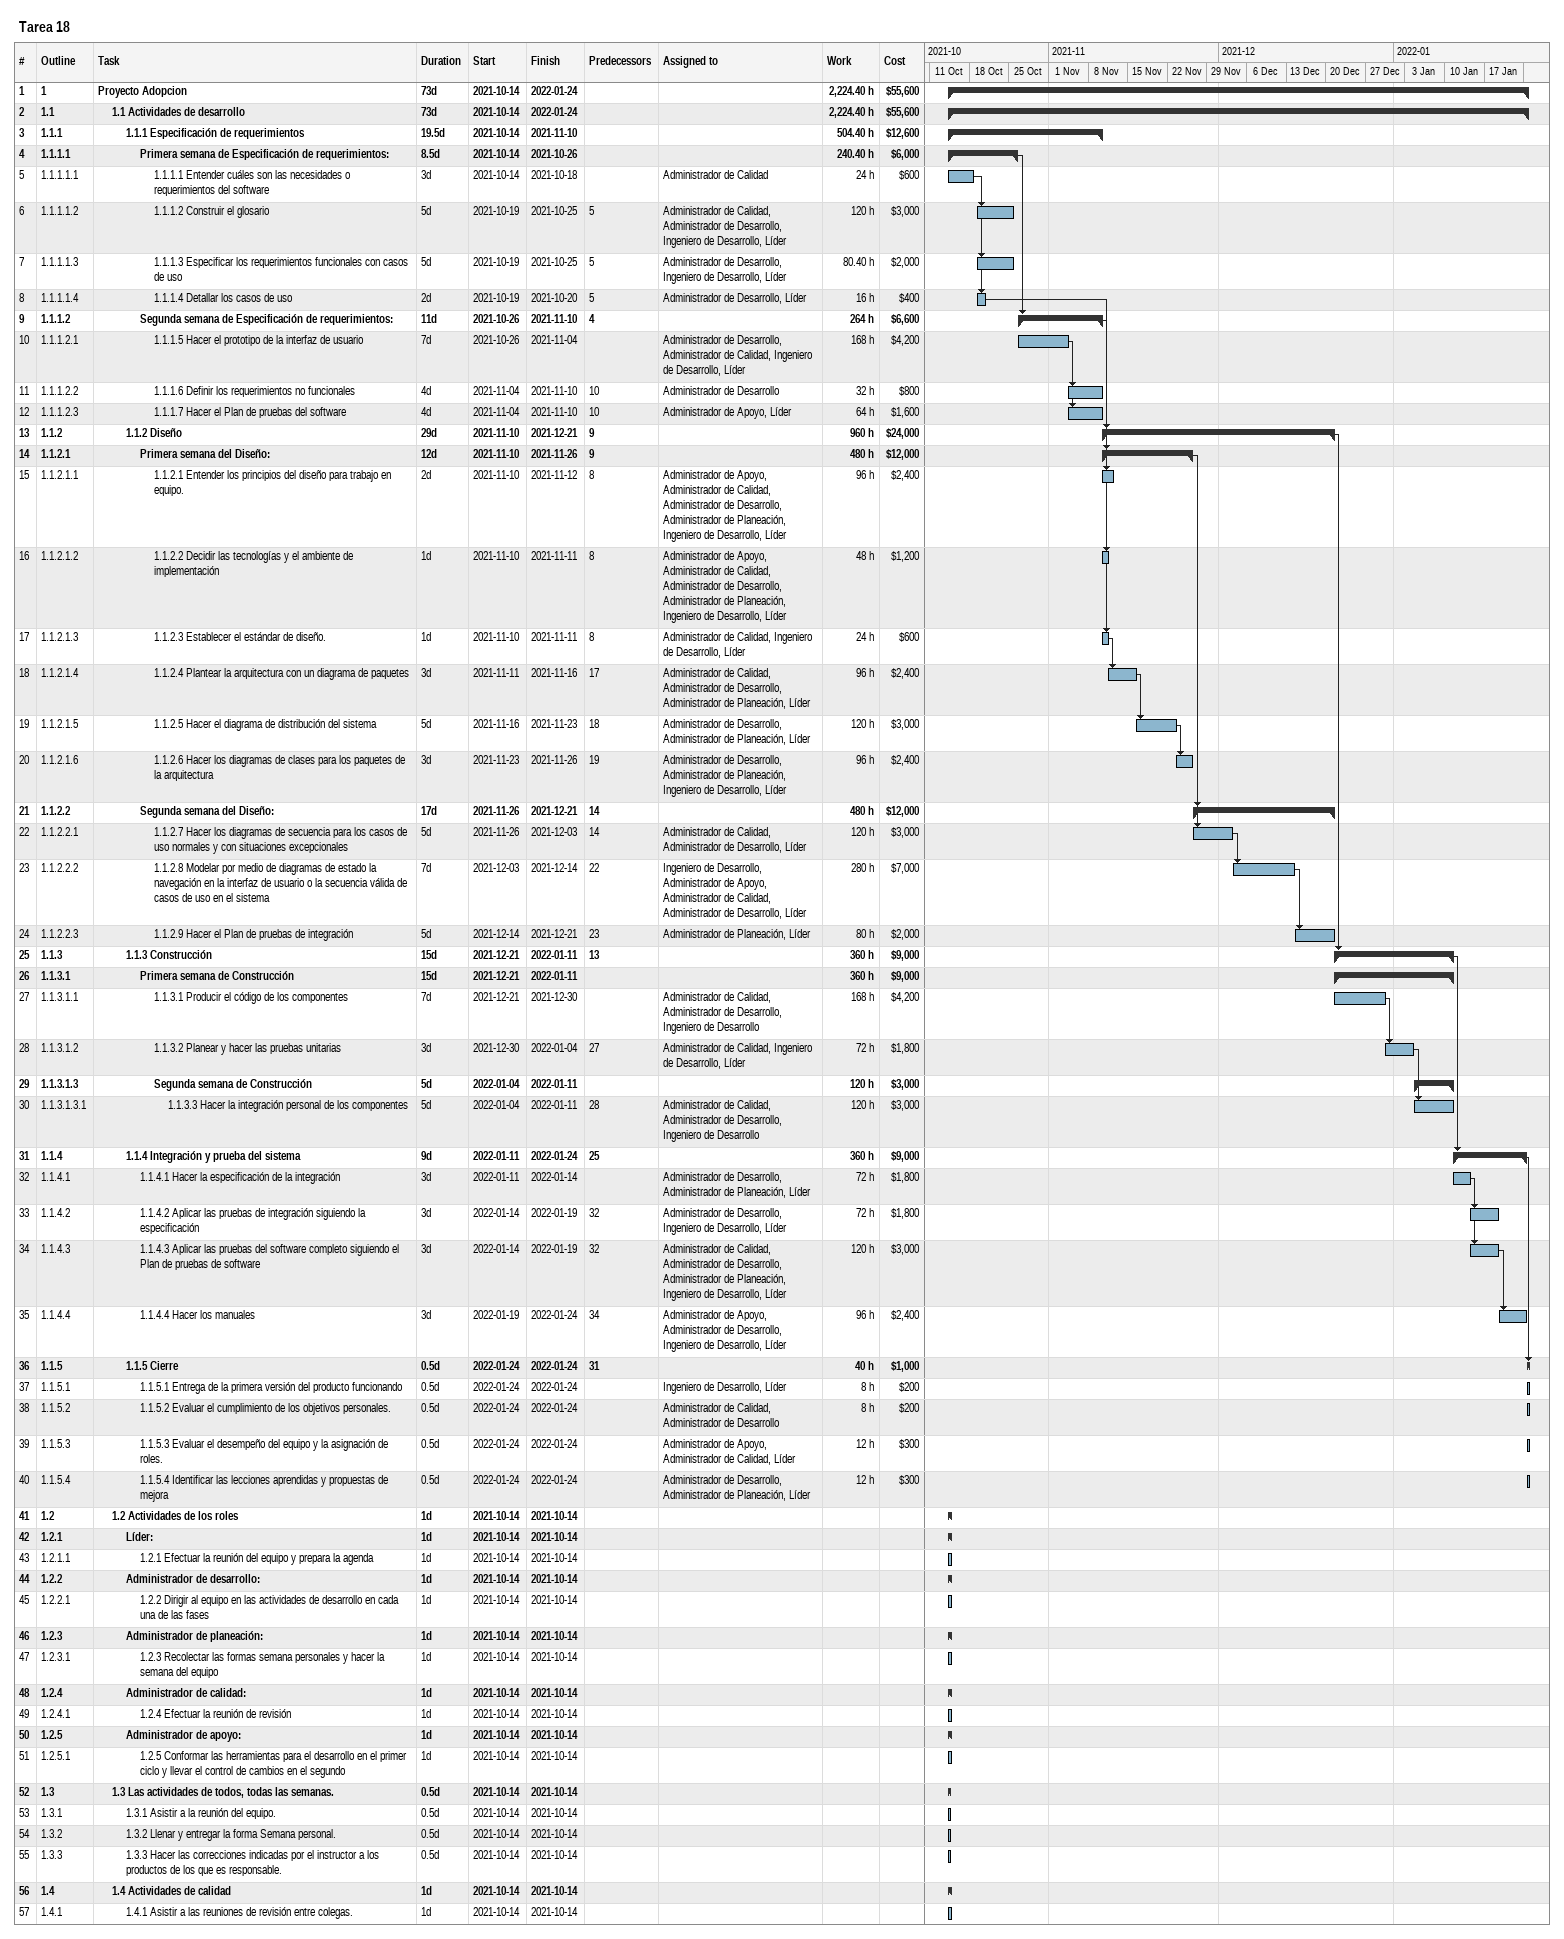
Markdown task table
Tarea 18

| ID | WBS | Task | Duration | Start | Finish | Predecessors | Resources | Work (h) | Cost ($) |
|---|---|---|---|---|---|---|---|---|---|
| 1 | 1 | **Proyecto Adopcion** | 73d | 2021-10-14 | 2022-01-24 |  |  | 2224.40 | 55600 |
| 2 | 1.1 | **1.1 Actividades de desarrollo** | 73d | 2021-10-14 | 2022-01-24 |  |  | 2224.40 | 55600 |
| 3 | 1.1.1 | **1.1.1 Especificación de requerimientos** | 19.5d | 2021-10-14 | 2021-11-10 |  |  | 504.40 | 12600 |
| 4 | 1.1.1.1 | **Primera semana de Especificación de requerimientos:** | 8.5d | 2021-10-14 | 2021-10-26 |  |  | 240.40 | 6000 |
| 5 | 1.1.1.1.1 | 1.1.1.1 Entender cuáles son las necesidades o requerimientos del software | 3d | 2021-10-14 | 2021-10-18 |  | Administrador de Calidad | 24 | 600 |
| 6 | 1.1.1.1.2 | 1.1.1.2 Construir el glosario | 5d | 2021-10-19 | 2021-10-25 | 5 | Administrador de Calidad, Administrador de Desarrollo, Ingeniero de Desarrollo, Líder | 120 | 3000 |
| 7 | 1.1.1.1.3 | 1.1.1.3 Especificar los requerimientos funcionales con casos de uso | 5d | 2021-10-19 | 2021-10-25 | 5 | Administrador de Desarrollo, Ingeniero de Desarrollo, Líder | 80.40 | 2000 |
| 8 | 1.1.1.1.4 | 1.1.1.4 Detallar los casos de uso | 2d | 2021-10-19 | 2021-10-20 | 5 | Administrador de Desarrollo, Líder | 16 | 400 |
| 9 | 1.1.1.2 | **Segunda semana de Especificación de requerimientos:** | 11d | 2021-10-26 | 2021-11-10 | 4 |  | 264 | 6600 |
| 10 | 1.1.1.2.1 | 1.1.1.5 Hacer el prototipo de la interfaz de usuario | 7d | 2021-10-26 | 2021-11-04 |  | Administrador de Desarrollo, Administrador de Calidad, Ingeniero de Desarrollo, Líder | 168 | 4200 |
| 11 | 1.1.1.2.2 | 1.1.1.6 Definir los requerimientos no funcionales | 4d | 2021-11-04 | 2021-11-10 | 10 | Administrador de Desarrollo | 32 | 800 |
| 12 | 1.1.1.2.3 | 1.1.1.7 Hacer el Plan de pruebas del software | 4d | 2021-11-04 | 2021-11-10 | 10 | Administrador de Apoyo, Líder | 64 | 1600 |
| 13 | 1.1.2 | **1.1.2 Diseño** | 29d | 2021-11-10 | 2021-12-21 | 9 |  | 960 | 24000 |
| 14 | 1.1.2.1 | **Primera semana del Diseño:** | 12d | 2021-11-10 | 2021-11-26 | 9 |  | 480 | 12000 |
| 15 | 1.1.2.1.1 | 1.1.2.1 Entender los principios del diseño para trabajo en equipo. | 2d | 2021-11-10 | 2021-11-12 | 8 | Administrador de Apoyo, Administrador de Calidad, Administrador de Desarrollo, Administrador de Planeación, Ingeniero de Desarrollo, Líder | 96 | 2400 |
| 16 | 1.1.2.1.2 | 1.1.2.2 Decidir las tecnologías y el ambiente de implementación | 1d | 2021-11-10 | 2021-11-11 | 8 | Administrador de Apoyo, Administrador de Calidad, Administrador de Desarrollo, Administrador de Planeación, Ingeniero de Desarrollo, Líder | 48 | 1200 |
| 17 | 1.1.2.1.3 | 1.1.2.3 Establecer el estándar de diseño. | 1d | 2021-11-10 | 2021-11-11 | 8 | Administrador de Calidad, Ingeniero de Desarrollo, Líder | 24 | 600 |
| 18 | 1.1.2.1.4 | 1.1.2.4 Plantear la arquitectura con un diagrama de paquetes | 3d | 2021-11-11 | 2021-11-16 | 17 | Administrador de Calidad, Administrador de Desarrollo, Administrador de Planeación, Líder | 96 | 2400 |
| 19 | 1.1.2.1.5 | 1.1.2.5 Hacer el diagrama de distribución del sistema | 5d | 2021-11-16 | 2021-11-23 | 18 | Administrador de Desarrollo, Administrador de Planeación, Líder | 120 | 3000 |
| 20 | 1.1.2.1.6 | 1.1.2.6 Hacer los diagramas de clases para los paquetes de la arquitectura | 3d | 2021-11-23 | 2021-11-26 | 19 | Administrador de Desarrollo, Administrador de Planeación, Ingeniero de Desarrollo, Líder | 96 | 2400 |
| 21 | 1.1.2.2 | **Segunda semana del Diseño:** | 17d | 2021-11-26 | 2021-12-21 | 14 |  | 480 | 12000 |
| 22 | 1.1.2.2.1 | 1.1.2.7 Hacer los diagramas de secuencia para los casos de uso normales y con situaciones excepcionales | 5d | 2021-11-26 | 2021-12-03 | 14 | Administrador de Calidad, Administrador de Desarrollo, Líder | 120 | 3000 |
| 23 | 1.1.2.2.2 | 1.1.2.8 Modelar por medio de diagramas de estado la navegación en la interfaz de usuario o la secuencia válida de casos de uso en el sistema | 7d | 2021-12-03 | 2021-12-14 | 22 | Ingeniero de Desarrollo, Administrador de Apoyo, Administrador de Calidad, Administrador de Desarrollo, Líder | 280 | 7000 |
| 24 | 1.1.2.2.3 | 1.1.2.9 Hacer el Plan de pruebas de integración | 5d | 2021-12-14 | 2021-12-21 | 23 | Administrador de Planeación, Líder | 80 | 2000 |
| 25 | 1.1.3 | **1.1.3 Construcción** | 15d | 2021-12-21 | 2022-01-11 | 13 |  | 360 | 9000 |
| 26 | 1.1.3.1 | **Primera semana de Construcción** | 15d | 2021-12-21 | 2022-01-11 |  |  | 360 | 9000 |
| 27 | 1.1.3.1.1 | 1.1.3.1 Producir el código de los componentes | 7d | 2021-12-21 | 2021-12-30 |  | Administrador de Calidad, Administrador de Desarrollo, Ingeniero de Desarrollo | 168 | 4200 |
| 28 | 1.1.3.1.2 | 1.1.3.2 Planear y hacer las pruebas unitarias | 3d | 2021-12-30 | 2022-01-04 | 27 | Administrador de Calidad, Ingeniero de Desarrollo, Líder | 72 | 1800 |
| 29 | 1.1.3.1.3 | **Segunda semana de Construcción** | 5d | 2022-01-04 | 2022-01-11 |  |  | 120 | 3000 |
| 30 | 1.1.3.1.3.1 | 1.1.3.3 Hacer la integración personal de los componentes | 5d | 2022-01-04 | 2022-01-11 | 28 | Administrador de Calidad, Administrador de Desarrollo, Ingeniero de Desarrollo | 120 | 3000 |
| 31 | 1.1.4 | **1.1.4 Integración y prueba del sistema** | 9d | 2022-01-11 | 2022-01-24 | 25 |  | 360 | 9000 |
| 32 | 1.1.4.1 | 1.1.4.1 Hacer la especificación de la integración | 3d | 2022-01-11 | 2022-01-14 |  | Administrador de Desarrollo, Administrador de Planeación, Líder | 72 | 1800 |
| 33 | 1.1.4.2 | 1.1.4.2 Aplicar las pruebas de integración siguiendo la especificación | 3d | 2022-01-14 | 2022-01-19 | 32 | Administrador de Desarrollo, Ingeniero de Desarrollo, Líder | 72 | 1800 |
| 34 | 1.1.4.3 | 1.1.4.3 Aplicar las pruebas del software completo siguiendo el Plan de pruebas de software | 3d | 2022-01-14 | 2022-01-19 | 32 | Administrador de Calidad, Administrador de Desarrollo, Administrador de Planeación, Ingeniero de Desarrollo, Líder | 120 | 3000 |
| 35 | 1.1.4.4 | 1.1.4.4 Hacer los manuales | 3d | 2022-01-19 | 2022-01-24 | 34 | Administrador de Apoyo, Administrador de Desarrollo, Ingeniero de Desarrollo, Líder | 96 | 2400 |
| 36 | 1.1.5 | **1.1.5 Cierre** | 0.5d | 2022-01-24 | 2022-01-24 | 31 |  | 40 | 1000 |
| 37 | 1.1.5.1 | 1.1.5.1 Entrega de la primera versión del producto funcionando | 0.5d | 2022-01-24 | 2022-01-24 |  | Ingeniero de Desarrollo, Líder | 8 | 200 |
| 38 | 1.1.5.2 | 1.1.5.2 Evaluar el cumplimiento de los objetivos personales. | 0.5d | 2022-01-24 | 2022-01-24 |  | Administrador de Calidad, Administrador de Desarrollo | 8 | 200 |
| 39 | 1.1.5.3 | 1.1.5.3 Evaluar el desempeño del equipo y la asignación de roles. | 0.5d | 2022-01-24 | 2022-01-24 |  | Administrador de Apoyo, Administrador de Calidad, Líder | 12 | 300 |
| 40 | 1.1.5.4 | 1.1.5.4 Identificar las lecciones aprendidas y propuestas de mejora | 0.5d | 2022-01-24 | 2022-01-24 |  | Administrador de Desarrollo, Administrador de Planeación, Líder | 12 | 300 |
| 41 | 1.2 | **1.2 Actividades de los roles** | 1d | 2021-10-14 | 2021-10-14 |  |  |  |  |
| 42 | 1.2.1 | **Líder:** | 1d | 2021-10-14 | 2021-10-14 |  |  |  |  |
| 43 | 1.2.1.1 | 1.2.1 Efectuar la reunión del equipo y prepara la agenda | 1d | 2021-10-14 | 2021-10-14 |  |  |  |  |
| 44 | 1.2.2 | **Administrador de desarrollo:** | 1d | 2021-10-14 | 2021-10-14 |  |  |  |  |
| 45 | 1.2.2.1 | 1.2.2 Dirigir al equipo en las actividades de desarrollo en cada una de las fases | 1d | 2021-10-14 | 2021-10-14 |  |  |  |  |
| 46 | 1.2.3 | **Administrador de planeación:** | 1d | 2021-10-14 | 2021-10-14 |  |  |  |  |
| 47 | 1.2.3.1 | 1.2.3 Recolectar las formas semana personales y hacer la semana del equipo | 1d | 2021-10-14 | 2021-10-14 |  |  |  |  |
| 48 | 1.2.4 | **Administrador de calidad:** | 1d | 2021-10-14 | 2021-10-14 |  |  |  |  |
| 49 | 1.2.4.1 | 1.2.4 Efectuar la reunión de revisión | 1d | 2021-10-14 | 2021-10-14 |  |  |  |  |
| 50 | 1.2.5 | **Administrador de apoyo:** | 1d | 2021-10-14 | 2021-10-14 |  |  |  |  |
| 51 | 1.2.5.1 | 1.2.5 Conformar las herramientas para el desarrollo en el primer ciclo y llevar el control de cambios en el segundo | 1d | 2021-10-14 | 2021-10-14 |  |  |  |  |
| 52 | 1.3 | **1.3 Las actividades de todos, todas las semanas.** | 0.5d | 2021-10-14 | 2021-10-14 |  |  |  |  |
| 53 | 1.3.1 | 1.3.1 Asistir a la reunión del equipo. | 0.5d | 2021-10-14 | 2021-10-14 |  |  |  |  |
| 54 | 1.3.2 | 1.3.2 Llenar y entregar la forma Semana personal. | 0.5d | 2021-10-14 | 2021-10-14 |  |  |  |  |
| 55 | 1.3.3 | 1.3.3 Hacer las correcciones indicadas por el instructor a los productos de los que es responsable. | 0.5d | 2021-10-14 | 2021-10-14 |  |  |  |  |
| 56 | 1.4 | **1.4 Actividades de calidad** | 1d | 2021-10-14 | 2021-10-14 |  |  |  |  |
| 57 | 1.4.1 | 1.4.1 Asistir a las reuniones de revisión entre colegas. | 1d | 2021-10-14 | 2021-10-14 |  |  |  |  |
